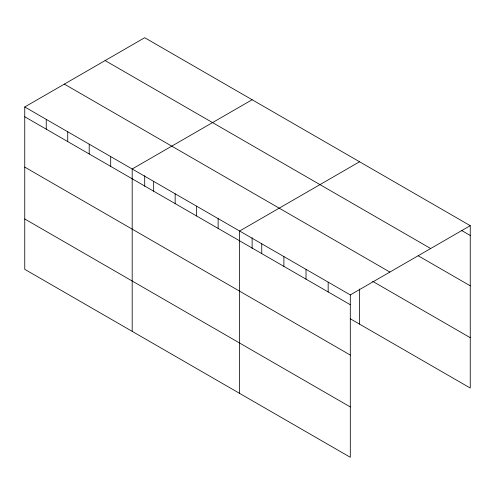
<?xml version="1.0" encoding="UTF-8"?>
<svg xmlns="http://www.w3.org/2000/svg" width="495" height="495" viewBox="0 0 495 495"><rect width="100%" height="100%" fill="white"/><g stroke="black" fill="none" stroke-linecap="round" stroke-linejoin="round"><path stroke-width="0.74" d="M24.75 106.969L350.299 294.921L350.299 457.287L24.75 269.329L24.75 106.969L144.701 37.713L470.25 225.671L470.25 388.031L350.448 318.867M252.128 99.742L132.184 168.993L132.184 331.353M359.562 161.766L239.617 231.017L239.617 393.383M350.299 294.921L470.25 225.671M461.786 230.583L470.25 235.472M105.113 60.569L430.669 248.521M418.164 255.742L470.25 285.813M64.331 84.113L389.887 272.071M372.587 281.302L470.25 337.689M24.75 116.764L350.299 304.722M24.75 167.112L350.299 355.07M24.75 218.982L350.299 406.94M359.562 289.037L359.562 324.126M328.166 282.144L328.166 291.939M306.028 269.36L306.028 279.161M283.889 256.577L283.889 266.378M261.75 243.8L261.75 253.595M252.128 237.693L252.128 248.372M218.128 218.611L218.128 228.412M196.639 206.205L196.639 216.006M175.156 193.805L175.156 203.6M153.667 181.399L153.667 191.194M144.701 175.669L144.701 186.349M110.694 156.587L110.694 166.388M89.211 144.181L89.211 153.982M67.722 131.775L67.722 141.576M46.239 119.369L46.239 129.17"/></g></svg>
